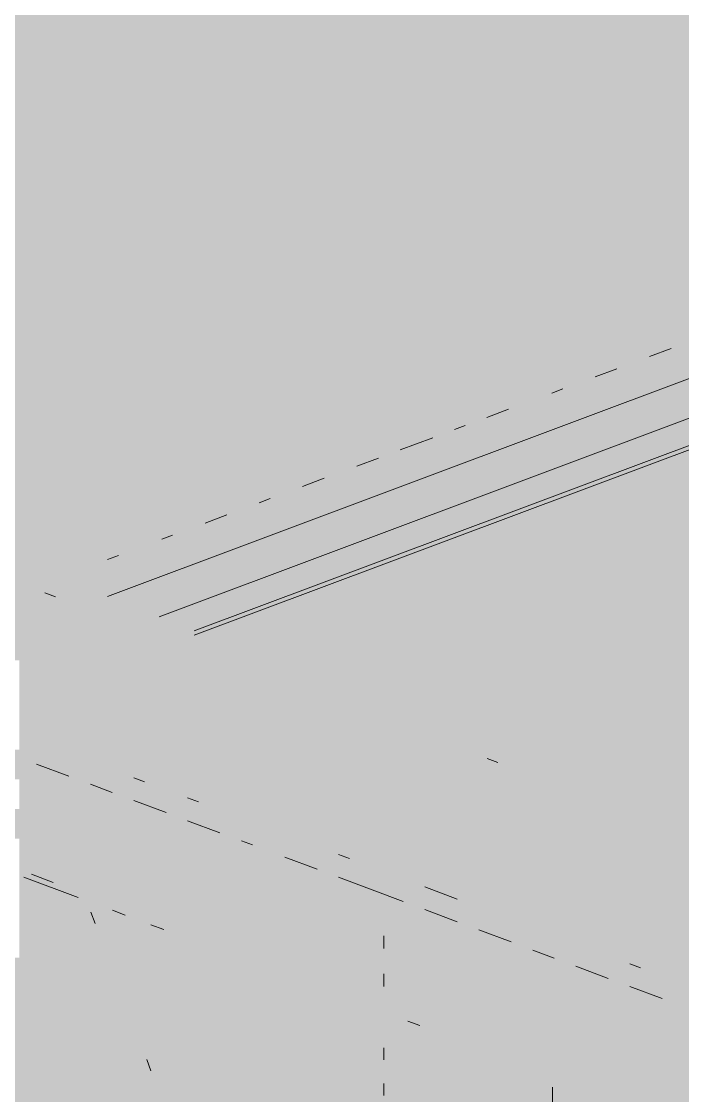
# Paper-space layout '03 3D Building and Roof' of a CAD drawing. Header units: millimetres. Extents: x 5 to 415, y 5 to 292.
# Drawn here: x 126.35 to 130.16, y 77.43 to 83.62 of the extents above; entities that cross this region are included whole.
import ezdxf

# ---------------------------------------------------------------- set-up
doc = ezdxf.new("R2010")
doc.units = ezdxf.units.MM
doc.layers.add('EXISTING', color=7, linetype='Continuous')
doc.layers.add('IMAGES', color=7, linetype='Continuous')

# ---------------------------------------------------------------- blocks, each defined once
blk = doc.blocks.new('SHEET_03')
at = {"layer": 'EXISTING', "color": 250, "lineweight": 9}
for p, q in [((126.8498, 80.3106), (134.4727, 83.1662)), ((134.7703, 83.0493), (127.1475, 80.1937)), ((127.3496, 80.1126), (134.8476, 82.9213)), ((127.3496, 80.0871), (134.7226, 82.8491)), ((129.9739, 81.6937), (130.0989, 81.7405)), ((129.6615, 81.5766), (129.7864, 81.6234)), ((129.4116, 81.483), (129.474, 81.5064)), ((129.0367, 81.3426), (129.1616, 81.3894)), ((128.8492, 81.2724), (128.9117, 81.2958)), ((128.5368, 81.1553), (128.7242, 81.2255)), ((128.2869, 81.0617), (128.4118, 81.1085)), ((127.9745, 80.9447), (128.0994, 80.9915)), ((127.7245, 80.851), (127.787, 80.8744)), ((127.4121, 80.734), (127.5371, 80.7808)), ((127.1622, 80.6404), (127.2247, 80.6638)), ((126.8498, 80.5233), (126.9122, 80.5468)), ((126.5503, 80.3088), (126.4882, 80.3321)), ((126.6273, 79.2748), (126.4408, 79.3447)), ((129.0996, 79.3538), (129.0374, 79.3771)), ((126.8761, 79.1816), (126.7517, 79.2282)), ((127.0004, 79.2662), (127.0626, 79.2429)), ((127.1869, 79.0652), (127.0004, 79.1351)), ((127.3113, 79.1497), (127.3735, 79.1264)), ((127.4978, 78.9487), (127.3113, 79.0186)), ((127.6844, 78.8788), (127.6222, 78.9021)), ((128.0574, 78.7391), (127.8709, 78.809)), ((128.1818, 78.8236), (128.244, 78.8003)), ((126.3663, 78.6939), (126.6809, 78.5761)), ((126.5366, 78.6634), (126.4108, 78.7105)), ((128.5549, 78.5528), (128.1818, 78.6925)), ((128.6792, 78.6373), (128.8657, 78.5674)), ((126.7542, 78.4925), (126.7789, 78.4271)), ((126.9517, 78.4746), (126.8777, 78.5023)), ((128.8657, 78.4363), (128.6792, 78.5062)), ((127.1739, 78.3914), (127.0999, 78.4191)), ((128.4423, 78.3558), (128.4423, 78.2826)), ((129.1766, 78.3198), (128.9901, 78.3897)), ((129.4253, 78.2267), (129.301, 78.2733)), ((129.7362, 78.1102), (129.5497, 78.1801)), ((129.8606, 78.1947), (129.9228, 78.1714)), ((128.4423, 78.136), (128.4423, 78.0628)), ((130.0471, 77.9937), (129.8606, 78.0636)), ((128.6506, 77.8382), (128.5812, 77.8642)), ((128.4423, 77.7101), (128.4423, 77.6414)), ((127.0752, 77.6428), (127.0999, 77.5774)), ((128.4423, 77.504), (128.4423, 77.4352)), ((129.4144, 76.6588), (129.4144, 77.4833)), ((129.4144, 77.4819), (129.4144, 77.4118))]:
    blk.add_line(p, q, dxfattribs=at)
at = {"layer": 'IMAGES', "color": 7}
for points in [[(118.6291, 83.5429), (132.1668, 83.5429), (118.6291, 83.7143), (132.1668, 83.7143)], [(118.9718, 83.3714), (132.6809, 83.3714), (118.9718, 83.5429), (132.6809, 83.5429)], [(119.1432, 83.2), (133.0236, 83.2), (119.1432, 83.3714), (133.0236, 83.3714)], [(120, 83.0286), (132.6809, 83.0286), (120, 83.2), (132.6809, 83.2)], [(120.5141, 82.8571), (132.3381, 82.8571), (120.5141, 83.0286), (132.3381, 83.0286)], [(120.8568, 82.6857), (131.9954, 82.6857), (120.8568, 82.8571), (131.9954, 82.8571)], [(121.1995, 82.5143), (131.31, 82.5143), (121.1995, 82.6857), (131.31, 82.6857)], [(121.5423, 82.3429), (130.9672, 82.3429), (121.5423, 82.5143), (130.9672, 82.5143)], [(122.2277, 82.1714), (130.4532, 82.1714), (122.2277, 82.3429), (130.4532, 82.3429)], [(122.7418, 82), (129.9391, 82), (122.7418, 82.1714), (129.9391, 82.1714)], [(129.9391, 82), (130.1104, 82), (129.9391, 82.1714), (130.1104, 82.1714)], [(130.1104, 82), (130.2818, 82), (130.1104, 82.1714), (130.2818, 82.1714)], [(123.0845, 81.8286), (129.5963, 81.8286), (123.0845, 82), (129.5963, 82)], [(129.5963, 81.8286), (129.9391, 81.8286), (129.5963, 82), (129.9391, 82)], [(129.9391, 81.8286), (130.4532, 81.8286), (129.9391, 82), (130.4532, 82)], [(123.5986, 81.6571), (128.9109, 81.6571), (123.5986, 81.8286), (128.9109, 81.8286)], [(128.9109, 81.6571), (129.2536, 81.6571), (128.9109, 81.8286), (129.2536, 81.8286)], [(129.2536, 81.6571), (129.425, 81.6571), (129.2536, 81.8286), (129.425, 81.8286)], [(129.425, 81.6571), (129.5963, 81.6571), (129.425, 81.8286), (129.5963, 81.8286)], [(129.5963, 81.6571), (129.9391, 81.6571), (129.5963, 81.8286), (129.9391, 81.8286)], [(129.9391, 81.6571), (130.1104, 81.6571), (129.9391, 81.8286), (130.1104, 81.8286)], [(130.1104, 81.6571), (130.9672, 81.6571), (130.1104, 81.8286), (130.9672, 81.8286)], [(123.77, 81.4857), (128.7395, 81.4857), (123.77, 81.6571), (128.7395, 81.6571)], [(128.7395, 81.4857), (129.0822, 81.4857), (128.7395, 81.6571), (129.0822, 81.6571)], [(129.0822, 81.4857), (129.2536, 81.4857), (129.0822, 81.6571), (129.2536, 81.6571)], [(129.2536, 81.3143), (129.425, 81.3143), (129.2536, 81.6571), (129.425, 81.6571)], [(129.425, 81.4857), (129.5963, 81.4857), (129.425, 81.6571), (129.5963, 81.6571)], [(129.5963, 81.4857), (129.7677, 81.4857), (129.5963, 81.6571), (129.7677, 81.6571)], [(129.7677, 81.4857), (129.9391, 81.4857), (129.7677, 81.6571), (129.9391, 81.6571)], [(129.9391, 81.4857), (130.1104, 81.4857), (129.9391, 81.6571), (130.1104, 81.6571)], [(130.1104, 81.3143), (130.4532, 81.3143), (130.1104, 81.6571), (130.4532, 81.6571)], [(124.4554, 81.3143), (128.2254, 81.3143), (124.4554, 81.4857), (128.2254, 81.4857)], [(128.2254, 81.3143), (128.5682, 81.3143), (128.2254, 81.4857), (128.5682, 81.4857)], [(128.5682, 81.3143), (128.7395, 81.3143), (128.5682, 81.4857), (128.7395, 81.4857)], [(128.7395, 81.3143), (128.9109, 81.3143), (128.7395, 81.4857), (128.9109, 81.4857)], [(128.9109, 81.3143), (129.0822, 81.3143), (128.9109, 81.4857), (129.0822, 81.4857)], [(129.0822, 81.3143), (129.2536, 81.3143), (129.0822, 81.4857), (129.2536, 81.4857)], [(129.425, 81.3143), (129.5963, 81.3143), (129.425, 81.4857), (129.5963, 81.4857)], [(129.5963, 81.3143), (129.7677, 81.3143), (129.5963, 81.4857), (129.7677, 81.4857)], [(129.7677, 81.3143), (129.9391, 81.3143), (129.7677, 81.4857), (129.9391, 81.4857)], [(129.9391, 81.3143), (130.1104, 81.3143), (129.9391, 81.4857), (130.1104, 81.4857)], [(124.9695, 81.1429), (127.7113, 81.1429), (124.9695, 81.3143), (127.7113, 81.3143)], [(127.7113, 81.1429), (127.8827, 81.1429), (127.7113, 81.3143), (127.8827, 81.3143)], [(127.8827, 81.1429), (128.2254, 81.1429), (127.8827, 81.3143), (128.2254, 81.3143)], [(128.2254, 81.1429), (128.3968, 81.1429), (128.2254, 81.3143), (128.3968, 81.3143)], [(128.3968, 81.1429), (128.5682, 81.1429), (128.3968, 81.3143), (128.5682, 81.3143)], [(128.5682, 81.1429), (128.7395, 81.1429), (128.5682, 81.3143), (128.7395, 81.3143)], [(128.7395, 81.1429), (128.9109, 81.1429), (128.7395, 81.3143), (128.9109, 81.3143)], [(128.9109, 80.9714), (129.2536, 80.9714), (128.9109, 81.3143), (129.2536, 81.3143)], [(129.2536, 80.9714), (129.425, 80.9714), (129.2536, 81.3143), (129.425, 81.3143)], [(129.425, 80.9714), (129.7677, 80.9714), (129.425, 81.3143), (129.7677, 81.3143)], [(129.7677, 81.1429), (129.9391, 81.1429), (129.7677, 81.3143), (129.9391, 81.3143)], [(129.9391, 81.1429), (130.1104, 81.1429), (129.9391, 81.3143), (130.1104, 81.3143)], [(130.1104, 81.1429), (130.6245, 81.1429), (130.1104, 81.3143), (130.6245, 81.3143)], [(125.3123, 80.9714), (127.3686, 80.9714), (125.3123, 81.1429), (127.3686, 81.1429)], [(127.3686, 80.9714), (127.54, 80.9714), (127.3686, 81.1429), (127.54, 81.1429)], [(127.54, 80.9714), (127.7113, 80.9714), (127.54, 81.1429), (127.7113, 81.1429)], [(127.7113, 80.9714), (127.8827, 80.9714), (127.7113, 81.1429), (127.8827, 81.1429)], [(127.8827, 80.9714), (128.0541, 80.9714), (127.8827, 81.1429), (128.0541, 81.1429)], [(128.0541, 80.9714), (128.2254, 80.9714), (128.0541, 81.1429), (128.2254, 81.1429)], [(128.2254, 80.9714), (128.3968, 80.9714), (128.2254, 81.1429), (128.3968, 81.1429)], [(128.3968, 80.9714), (128.5682, 80.9714), (128.3968, 81.1429), (128.5682, 81.1429)], [(128.5682, 80.9714), (128.9109, 80.9714), (128.5682, 81.1429), (128.9109, 81.1429)], [(129.7677, 80.9714), (130.1104, 80.9714), (129.7677, 81.1429), (130.1104, 81.1429)], [(130.1104, 80.9714), (130.2818, 80.9714), (130.1104, 81.1429), (130.2818, 81.1429)], [(125.8263, 80.8), (126.6832, 80.8), (125.8263, 80.9714), (126.6832, 80.9714)], [(126.6832, 80.8), (127.1973, 80.8), (126.6832, 80.9714), (127.1973, 80.9714)], [(127.1973, 80.8), (127.3686, 80.8), (127.1973, 80.9714), (127.3686, 80.9714)], [(127.3686, 80.8), (127.54, 80.8), (127.3686, 80.9714), (127.54, 80.9714)], [(127.54, 80.8), (127.7113, 80.8), (127.54, 80.9714), (127.7113, 80.9714)], [(127.7113, 80.8), (127.8827, 80.8), (127.7113, 80.9714), (127.8827, 80.9714)], [(127.8827, 80.8), (128.0541, 80.8), (127.8827, 80.9714), (128.0541, 80.9714)], [(128.0541, 80.8), (128.2254, 80.8), (128.0541, 80.9714), (128.2254, 80.9714)], [(128.2254, 80.8), (128.3968, 80.8), (128.2254, 80.9714), (128.3968, 80.9714)], [(128.3968, 80.8), (128.7395, 80.8), (128.3968, 80.9714), (128.7395, 80.9714)], [(128.7395, 80.8), (129.2536, 80.8), (128.7395, 80.9714), (129.2536, 80.9714)], [(129.2536, 80.8), (129.7677, 80.8), (129.2536, 80.9714), (129.7677, 80.9714)], [(129.7677, 80.8), (129.9391, 80.8), (129.7677, 80.9714), (129.9391, 80.9714)], [(129.9391, 80.8), (130.1104, 80.8), (129.9391, 80.9714), (130.1104, 80.9714)], [(130.1104, 80.8), (130.2818, 80.8), (130.1104, 80.9714), (130.2818, 80.9714)], [(126.1691, 80.6286), (126.6832, 80.6286), (126.1691, 80.8), (126.6832, 80.8)], [(126.6832, 80.6286), (127.0259, 80.6286), (126.6832, 80.8), (127.0259, 80.8)], [(127.0259, 80.6286), (127.1973, 80.6286), (127.0259, 80.8), (127.1973, 80.8)], [(127.1973, 80.6286), (127.3686, 80.6286), (127.1973, 80.8), (127.3686, 80.8)], [(127.3686, 80.6286), (127.54, 80.6286), (127.3686, 80.8), (127.54, 80.8)], [(127.54, 80.6286), (128.0541, 80.6286), (127.54, 80.8), (128.0541, 80.8)], [(128.0541, 80.6286), (128.7395, 80.6286), (128.0541, 80.8), (128.7395, 80.8)], [(128.7395, 80.6286), (129.2536, 80.6286), (128.7395, 80.8), (129.2536, 80.8)], [(129.2536, 80.6286), (129.425, 80.6286), (129.2536, 80.8), (129.425, 80.8)], [(129.425, 80.6286), (129.7677, 80.6286), (129.425, 80.8), (129.7677, 80.8)], [(129.7677, 80.6286), (129.9391, 80.6286), (129.7677, 80.8), (129.9391, 80.8)], [(129.9391, 80.6286), (140.0495, 80.6286), (129.9391, 80.8), (140.0495, 80.8)], [(126.1691, 80.4571), (126.5118, 80.4571), (126.1691, 80.6286), (126.5118, 80.6286)], [(126.5118, 80.4571), (126.6832, 80.4571), (126.5118, 80.6286), (126.6832, 80.6286)], [(126.6832, 80.4571), (126.8545, 80.4571), (126.6832, 80.6286), (126.8545, 80.6286)], [(126.8545, 80.4571), (127.0259, 80.4571), (126.8545, 80.6286), (127.0259, 80.6286)], [(127.0259, 80.4571), (127.1973, 80.4571), (127.0259, 80.6286), (127.1973, 80.6286)], [(127.1973, 80.4571), (127.3686, 80.4571), (127.1973, 80.6286), (127.3686, 80.6286)], [(127.3686, 80.4571), (128.3968, 80.4571), (127.3686, 80.6286), (128.3968, 80.6286)], [(128.3968, 80.4571), (128.7395, 80.4571), (128.3968, 80.6286), (128.7395, 80.6286)], [(128.7395, 80.4571), (128.9109, 80.4571), (128.7395, 80.6286), (128.9109, 80.6286)], [(128.9109, 80.4571), (129.0822, 80.4571), (128.9109, 80.6286), (129.0822, 80.6286)], [(129.0822, 80.4571), (129.2536, 80.4571), (129.0822, 80.6286), (129.2536, 80.6286)], [(129.2536, 80.4571), (129.425, 80.4571), (129.2536, 80.6286), (129.425, 80.6286)], [(129.425, 80.4571), (129.7677, 80.4571), (129.425, 80.6286), (129.7677, 80.6286)], [(129.7677, 80.4571), (140.3922, 80.4571), (129.7677, 80.6286), (140.3922, 80.6286)], [(126.1691, 80.2857), (126.5118, 80.2857), (126.1691, 80.4571), (126.5118, 80.4571)], [(126.5118, 80.2857), (126.6832, 80.2857), (126.5118, 80.4571), (126.6832, 80.4571)], [(126.6832, 80.2857), (126.8545, 80.2857), (126.6832, 80.4571), (126.8545, 80.4571)], [(126.8545, 80.2857), (127.1973, 80.2857), (126.8545, 80.4571), (127.1973, 80.4571)], [(127.1973, 80.2857), (127.8827, 80.2857), (127.1973, 80.4571), (127.8827, 80.4571)], [(127.8827, 80.2857), (128.0541, 80.2857), (127.8827, 80.4571), (128.0541, 80.4571)], [(128.0541, 80.2857), (128.2254, 80.2857), (128.0541, 80.4571), (128.2254, 80.4571)], [(128.2254, 80.2857), (128.5682, 80.2857), (128.2254, 80.4571), (128.5682, 80.4571)], [(128.5682, 80.2857), (128.7395, 80.2857), (128.5682, 80.4571), (128.7395, 80.4571)], [(128.7395, 80.2857), (128.9109, 80.2857), (128.7395, 80.4571), (128.9109, 80.4571)], [(128.9109, 80.2857), (129.0822, 80.2857), (128.9109, 80.4571), (129.0822, 80.4571)], [(129.0822, 80.2857), (129.2536, 80.2857), (129.0822, 80.4571), (129.2536, 80.4571)], [(129.2536, 80.2857), (140.9063, 80.2857), (129.2536, 80.4571), (140.9063, 80.4571)], [(125.1409, 80.1143), (126.5118, 80.1143), (125.1409, 80.2857), (126.5118, 80.2857)], [(126.5118, 80.1143), (126.8545, 80.1143), (126.5118, 80.2857), (126.8545, 80.2857)], [(126.8545, 80.1143), (127.0259, 80.1143), (126.8545, 80.2857), (127.0259, 80.2857)], [(127.0259, 80.1143), (127.1973, 80.1143), (127.0259, 80.2857), (127.1973, 80.2857)], [(127.1973, 80.1143), (127.54, 80.1143), (127.1973, 80.2857), (127.54, 80.2857)], [(127.54, 80.1143), (127.8827, 80.1143), (127.54, 80.2857), (127.8827, 80.2857)], [(127.8827, 80.1143), (128.0541, 80.1143), (127.8827, 80.2857), (128.0541, 80.2857)], [(128.0541, 80.1143), (128.2254, 80.1143), (128.0541, 80.2857), (128.2254, 80.2857)], [(128.2254, 80.1143), (128.5682, 80.1143), (128.2254, 80.2857), (128.5682, 80.2857)], [(128.5682, 80.1143), (128.7395, 80.1143), (128.5682, 80.2857), (128.7395, 80.2857)], [(128.7395, 80.1143), (141.249, 80.1143), (128.7395, 80.2857), (141.249, 80.2857)], [(125.8263, 79.9429), (126.5118, 79.9429), (125.8263, 80.1143), (126.5118, 80.1143)], [(126.5118, 79.9429), (126.6832, 79.9429), (126.5118, 80.1143), (126.6832, 80.1143)], [(126.6832, 79.9429), (126.8545, 79.9429), (126.6832, 80.1143), (126.8545, 80.1143)], [(126.8545, 79.9429), (127.0259, 79.9429), (126.8545, 80.1143), (127.0259, 80.1143)], [(127.0259, 79.9429), (127.1973, 79.9429), (127.0259, 80.1143), (127.1973, 80.1143)], [(127.1973, 79.9429), (127.3686, 79.9429), (127.1973, 80.1143), (127.3686, 80.1143)], [(127.3686, 79.9429), (127.54, 79.9429), (127.3686, 80.1143), (127.54, 80.1143)], [(127.54, 79.9429), (127.7113, 79.9429), (127.54, 80.1143), (127.7113, 80.1143)], [(127.7113, 79.9429), (127.8827, 79.9429), (127.7113, 80.1143), (127.8827, 80.1143)], [(127.8827, 79.9429), (128.2254, 79.9429), (127.8827, 80.1143), (128.2254, 80.1143)], [(128.2254, 79.9429), (141.5918, 79.9429), (128.2254, 80.1143), (141.5918, 80.1143)], [(126.3404, 79.7714), (127.0259, 79.7714), (126.3404, 79.9429), (127.0259, 79.9429)], [(127.0259, 79.7714), (127.3686, 79.7714), (127.0259, 79.9429), (127.3686, 79.9429)], [(127.3686, 79.7714), (127.54, 79.7714), (127.3686, 79.9429), (127.54, 79.9429)], [(127.54, 79.7714), (127.7113, 79.7714), (127.54, 79.9429), (127.7113, 79.9429)], [(127.7113, 79.7714), (127.8827, 79.7714), (127.7113, 79.9429), (127.8827, 79.9429)], [(127.8827, 79.7714), (128.0541, 79.7714), (127.8827, 79.9429), (128.0541, 79.9429)], [(128.0541, 79.7714), (128.2254, 79.7714), (128.0541, 79.9429), (128.2254, 79.9429)], [(128.2254, 79.7714), (128.3968, 79.7714), (128.2254, 79.9429), (128.3968, 79.9429)], [(128.3968, 79.7714), (128.5682, 79.7714), (128.3968, 79.9429), (128.5682, 79.9429)], [(128.5682, 79.7714), (128.7395, 79.7714), (128.5682, 79.9429), (128.7395, 79.9429)], [(128.7395, 79.7714), (142.2772, 79.7714), (128.7395, 79.9429), (142.2772, 79.9429)], [(126.3404, 79.6), (126.5118, 79.6), (126.3404, 79.7714), (126.5118, 79.7714)], [(126.5118, 79.6), (127.7113, 79.6), (126.5118, 79.7714), (127.7113, 79.7714)], [(127.7113, 79.6), (127.8827, 79.6), (127.7113, 79.7714), (127.8827, 79.7714)], [(127.8827, 79.6), (128.0541, 79.6), (127.8827, 79.7714), (128.0541, 79.7714)], [(128.0541, 79.6), (128.2254, 79.6), (128.0541, 79.7714), (128.2254, 79.7714)], [(128.2254, 79.6), (128.3968, 79.6), (128.2254, 79.7714), (128.3968, 79.7714)], [(128.3968, 79.6), (128.5682, 79.6), (128.3968, 79.7714), (128.5682, 79.7714)], [(128.5682, 79.4286), (128.7395, 79.4286), (128.5682, 79.7714), (128.7395, 79.7714)], [(128.7395, 79.6), (142.6199, 79.6), (128.7395, 79.7714), (142.6199, 79.7714)], [(126.3404, 79.4286), (126.5118, 79.4286), (126.3404, 79.6), (126.5118, 79.6)], [(126.5118, 79.4286), (126.6832, 79.4286), (126.5118, 79.6), (126.6832, 79.6)], [(126.6832, 79.4286), (127.1973, 79.4286), (126.6832, 79.6), (127.1973, 79.6)], [(127.1973, 79.4286), (127.8827, 79.4286), (127.1973, 79.6), (127.8827, 79.6)], [(127.8827, 79.4286), (128.2254, 79.4286), (127.8827, 79.6), (128.2254, 79.6)], [(128.2254, 79.4286), (128.3968, 79.4286), (128.2254, 79.6), (128.3968, 79.6)], [(128.3968, 79.4286), (128.5682, 79.4286), (128.3968, 79.6), (128.5682, 79.6)], [(128.7395, 79.4286), (128.9109, 79.4286), (128.7395, 79.6), (128.9109, 79.6)], [(128.9109, 79.4286), (129.2536, 79.4286), (128.9109, 79.6), (129.2536, 79.6)], [(129.2536, 79.2571), (129.425, 79.2571), (129.2536, 79.6), (129.425, 79.6)], [(129.425, 79.4286), (129.5963, 79.4286), (129.425, 79.6), (129.5963, 79.6)], [(129.5963, 79.4286), (142.6199, 79.4286), (129.5963, 79.6), (142.6199, 79.6)], [(126.1691, 79.2571), (126.6832, 79.2571), (126.1691, 79.4286), (126.6832, 79.4286)], [(126.6832, 79.2571), (126.8545, 79.2571), (126.6832, 79.4286), (126.8545, 79.4286)], [(126.8545, 79.2571), (127.0259, 79.2571), (126.8545, 79.4286), (127.0259, 79.4286)], [(127.0259, 79.2571), (127.1973, 79.2571), (127.0259, 79.4286), (127.1973, 79.4286)], [(127.1973, 79.2571), (127.3686, 79.2571), (127.1973, 79.4286), (127.3686, 79.4286)], [(127.3686, 79.2571), (128.5682, 79.2571), (127.3686, 79.4286), (128.5682, 79.4286)], [(128.5682, 79.2571), (128.7395, 79.2571), (128.5682, 79.4286), (128.7395, 79.4286)], [(128.7395, 79.2571), (128.9109, 79.2571), (128.7395, 79.4286), (128.9109, 79.4286)], [(128.9109, 79.2571), (129.0822, 79.2571), (128.9109, 79.4286), (129.0822, 79.4286)], [(129.0822, 79.2571), (129.2536, 79.2571), (129.0822, 79.4286), (129.2536, 79.4286)], [(129.425, 79.2571), (129.5963, 79.2571), (129.425, 79.4286), (129.5963, 79.4286)], [(129.5963, 79.2571), (129.9391, 79.2571), (129.5963, 79.4286), (129.9391, 79.4286)], [(129.9391, 79.2571), (142.2772, 79.2571), (129.9391, 79.4286), (142.2772, 79.4286)], [(126.3404, 79.0857), (126.5118, 79.0857), (126.3404, 79.2571), (126.5118, 79.2571)], [(126.5118, 79.0857), (126.6832, 79.0857), (126.5118, 79.2571), (126.6832, 79.2571)], [(126.6832, 79.0857), (127.0259, 79.0857), (126.6832, 79.2571), (127.0259, 79.2571)], [(127.0259, 79.0857), (127.1973, 79.0857), (127.0259, 79.2571), (127.1973, 79.2571)], [(127.1973, 79.0857), (127.3686, 79.0857), (127.1973, 79.2571), (127.3686, 79.2571)], [(127.3686, 79.0857), (127.7113, 79.0857), (127.3686, 79.2571), (127.7113, 79.2571)], [(127.7113, 79.0857), (129.0822, 79.0857), (127.7113, 79.2571), (129.0822, 79.2571)], [(129.0822, 79.0857), (129.2536, 79.0857), (129.0822, 79.2571), (129.2536, 79.2571)], [(129.2536, 79.0857), (129.425, 79.0857), (129.2536, 79.2571), (129.425, 79.2571)], [(129.425, 79.0857), (129.5963, 79.0857), (129.425, 79.2571), (129.5963, 79.2571)], [(129.5963, 79.0857), (129.9391, 79.0857), (129.5963, 79.2571), (129.9391, 79.2571)], [(129.9391, 79.0857), (130.1104, 79.0857), (129.9391, 79.2571), (130.1104, 79.2571)], [(130.1104, 79.0857), (130.4532, 79.0857), (130.1104, 79.2571), (130.4532, 79.2571)], [(125.9977, 78.9143), (126.5118, 78.9143), (125.9977, 79.0857), (126.5118, 79.0857)], [(126.5118, 78.9143), (126.6832, 78.9143), (126.5118, 79.0857), (126.6832, 79.0857)], [(126.6832, 78.9143), (126.8545, 78.9143), (126.6832, 79.0857), (126.8545, 79.0857)], [(126.8545, 78.9143), (127.0259, 78.9143), (126.8545, 79.0857), (127.0259, 79.0857)], [(127.0259, 78.9143), (127.3686, 78.9143), (127.0259, 79.0857), (127.3686, 79.0857)], [(127.3686, 78.9143), (127.54, 78.9143), (127.3686, 79.0857), (127.54, 79.0857)], [(127.54, 78.9143), (127.7113, 78.9143), (127.54, 79.0857), (127.7113, 79.0857)], [(127.7113, 78.9143), (127.8827, 78.9143), (127.7113, 79.0857), (127.8827, 79.0857)], [(127.8827, 78.9143), (128.0541, 78.9143), (127.8827, 79.0857), (128.0541, 79.0857)], [(128.0541, 78.9143), (128.3968, 78.9143), (128.0541, 79.0857), (128.3968, 79.0857)], [(128.3968, 78.9143), (129.2536, 78.9143), (128.3968, 79.0857), (129.2536, 79.0857)], [(129.2536, 78.9143), (129.5963, 78.9143), (129.2536, 79.0857), (129.5963, 79.0857)], [(129.5963, 78.9143), (129.7677, 78.9143), (129.5963, 79.0857), (129.7677, 79.0857)], [(129.7677, 78.9143), (129.9391, 78.9143), (129.7677, 79.0857), (129.9391, 79.0857)], [(129.9391, 78.9143), (130.1104, 78.9143), (129.9391, 79.0857), (130.1104, 79.0857)], [(130.1104, 78.9143), (130.2818, 78.9143), (130.1104, 79.0857), (130.2818, 79.0857)], [(126.3404, 78.7429), (126.6832, 78.7429), (126.3404, 78.9143), (126.6832, 78.9143)], [(126.6832, 78.7429), (127.0259, 78.7429), (126.6832, 78.9143), (127.0259, 78.9143)], [(127.0259, 78.5714), (127.1973, 78.5714), (127.0259, 78.9143), (127.1973, 78.9143)], [(127.1973, 78.7429), (127.3686, 78.7429), (127.1973, 78.9143), (127.3686, 78.9143)], [(127.3686, 78.7429), (127.54, 78.7429), (127.3686, 78.9143), (127.54, 78.9143)], [(127.54, 78.7429), (127.7113, 78.7429), (127.54, 78.9143), (127.7113, 78.9143)], [(127.7113, 78.7429), (127.8827, 78.7429), (127.7113, 78.9143), (127.8827, 78.9143)], [(127.8827, 78.7429), (128.0541, 78.7429), (127.8827, 78.9143), (128.0541, 78.9143)], [(128.0541, 78.7429), (128.2254, 78.7429), (128.0541, 78.9143), (128.2254, 78.9143)], [(128.2254, 78.7429), (128.3968, 78.7429), (128.2254, 78.9143), (128.3968, 78.9143)], [(128.3968, 78.7429), (128.5682, 78.7429), (128.3968, 78.9143), (128.5682, 78.9143)], [(128.5682, 78.7429), (128.7395, 78.7429), (128.5682, 78.9143), (128.7395, 78.9143)], [(128.7395, 78.7429), (128.9109, 78.7429), (128.7395, 78.9143), (128.9109, 78.9143)], [(128.9109, 78.7429), (129.7677, 78.7429), (128.9109, 78.9143), (129.7677, 78.9143)], [(129.7677, 78.7429), (129.9391, 78.7429), (129.7677, 78.9143), (129.9391, 78.9143)], [(129.9391, 78.7429), (130.1104, 78.7429), (129.9391, 78.9143), (130.1104, 78.9143)], [(130.1104, 78.7429), (130.4532, 78.7429), (130.1104, 78.9143), (130.4532, 78.9143)], [(126.3404, 78.5714), (126.6832, 78.5714), (126.3404, 78.7429), (126.6832, 78.7429)], [(126.6832, 78.5714), (126.8545, 78.5714), (126.6832, 78.7429), (126.8545, 78.7429)], [(126.8545, 78.5714), (127.0259, 78.5714), (126.8545, 78.7429), (127.0259, 78.7429)], [(127.1973, 78.5714), (127.3686, 78.5714), (127.1973, 78.7429), (127.3686, 78.7429)], [(127.3686, 78.5714), (127.54, 78.5714), (127.3686, 78.7429), (127.54, 78.7429)], [(127.54, 78.5714), (127.8827, 78.5714), (127.54, 78.7429), (127.8827, 78.7429)], [(127.8827, 78.5714), (128.0541, 78.5714), (127.8827, 78.7429), (128.0541, 78.7429)], [(128.0541, 78.5714), (128.2254, 78.5714), (128.0541, 78.7429), (128.2254, 78.7429)], [(128.2254, 78.5714), (128.3968, 78.5714), (128.2254, 78.7429), (128.3968, 78.7429)], [(128.3968, 78.5714), (128.5682, 78.5714), (128.3968, 78.7429), (128.5682, 78.7429)], [(128.5682, 78.5714), (128.7395, 78.5714), (128.5682, 78.7429), (128.7395, 78.7429)], [(128.7395, 78.5714), (128.9109, 78.5714), (128.7395, 78.7429), (128.9109, 78.7429)], [(128.9109, 78.5714), (129.0822, 78.5714), (128.9109, 78.7429), (129.0822, 78.7429)], [(129.0822, 78.5714), (129.2536, 78.5714), (129.0822, 78.7429), (129.2536, 78.7429)], [(129.2536, 78.5714), (130.2818, 78.5714), (129.2536, 78.7429), (130.2818, 78.7429)], [(126.3404, 78.4), (126.5118, 78.4), (126.3404, 78.5714), (126.5118, 78.5714)], [(126.5118, 78.4), (127.0259, 78.4), (126.5118, 78.5714), (127.0259, 78.5714)], [(127.0259, 78.4), (127.1973, 78.4), (127.0259, 78.5714), (127.1973, 78.5714)], [(127.1973, 78.4), (127.54, 78.4), (127.1973, 78.5714), (127.54, 78.5714)], [(127.54, 78.4), (127.7113, 78.4), (127.54, 78.5714), (127.7113, 78.5714)], [(127.7113, 78.4), (127.8827, 78.4), (127.7113, 78.5714), (127.8827, 78.5714)], [(127.8827, 78.2286), (128.0541, 78.2286), (127.8827, 78.5714), (128.0541, 78.5714)], [(128.0541, 78.4), (128.2254, 78.4), (128.0541, 78.5714), (128.2254, 78.5714)], [(128.2254, 78.4), (128.3968, 78.4), (128.2254, 78.5714), (128.3968, 78.5714)], [(128.3968, 78.4), (128.5682, 78.4), (128.3968, 78.5714), (128.5682, 78.5714)], [(128.5682, 78.4), (128.7395, 78.4), (128.5682, 78.5714), (128.7395, 78.5714)], [(128.7395, 78.4), (128.9109, 78.4), (128.7395, 78.5714), (128.9109, 78.5714)], [(128.9109, 78.2286), (129.0822, 78.2286), (128.9109, 78.5714), (129.0822, 78.5714)], [(129.0822, 78.4), (129.2536, 78.4), (129.0822, 78.5714), (129.2536, 78.5714)], [(129.2536, 78.4), (129.425, 78.4), (129.2536, 78.5714), (129.425, 78.5714)], [(129.425, 78.4), (129.7677, 78.4), (129.425, 78.5714), (129.7677, 78.5714)], [(129.7677, 78.4), (130.7959, 78.4), (129.7677, 78.5714), (130.7959, 78.5714)], [(126.3404, 78.2286), (126.5118, 78.2286), (126.3404, 78.4), (126.5118, 78.4)], [(126.5118, 78.2286), (126.6832, 78.2286), (126.5118, 78.4), (126.6832, 78.4)], [(126.6832, 78.2286), (126.8545, 78.2286), (126.6832, 78.4), (126.8545, 78.4)], [(126.8545, 78.2286), (127.0259, 78.2286), (126.8545, 78.4), (127.0259, 78.4)], [(127.0259, 78.2286), (127.1973, 78.2286), (127.0259, 78.4), (127.1973, 78.4)], [(127.1973, 78.2286), (127.3686, 78.2286), (127.1973, 78.4), (127.3686, 78.4)], [(127.3686, 78.2286), (127.54, 78.2286), (127.3686, 78.4), (127.54, 78.4)], [(127.54, 78.2286), (127.7113, 78.2286), (127.54, 78.4), (127.7113, 78.4)], [(127.7113, 78.2286), (127.8827, 78.2286), (127.7113, 78.4), (127.8827, 78.4)], [(128.0541, 78.2286), (128.2254, 78.2286), (128.0541, 78.4), (128.2254, 78.4)], [(128.2254, 78.2286), (128.3968, 78.2286), (128.2254, 78.4), (128.3968, 78.4)], [(128.3968, 78.2286), (128.5682, 78.2286), (128.3968, 78.4), (128.5682, 78.4)], [(128.5682, 78.2286), (128.7395, 78.2286), (128.5682, 78.4), (128.7395, 78.4)], [(128.7395, 78.2286), (128.9109, 78.2286), (128.7395, 78.4), (128.9109, 78.4)], [(129.0822, 78.2286), (129.2536, 78.2286), (129.0822, 78.4), (129.2536, 78.4)], [(129.2536, 78.2286), (129.7677, 78.2286), (129.2536, 78.4), (129.7677, 78.4)], [(129.7677, 78.2286), (129.9391, 78.2286), (129.7677, 78.4), (129.9391, 78.4)], [(129.9391, 78.2286), (130.1104, 78.2286), (129.9391, 78.4), (130.1104, 78.4)], [(130.1104, 78.2286), (130.2818, 78.2286), (130.1104, 78.4), (130.2818, 78.4)], [(124.9695, 78.0571), (126.6832, 78.0571), (124.9695, 78.2286), (126.6832, 78.2286)], [(126.6832, 78.0571), (126.8545, 78.0571), (126.6832, 78.2286), (126.8545, 78.2286)], [(126.8545, 78.0571), (127.0259, 78.0571), (126.8545, 78.2286), (127.0259, 78.2286)], [(127.0259, 78.0571), (127.1973, 78.0571), (127.0259, 78.2286), (127.1973, 78.2286)], [(127.1973, 78.0571), (127.3686, 78.0571), (127.1973, 78.2286), (127.3686, 78.2286)], [(127.3686, 78.0571), (127.54, 78.0571), (127.3686, 78.2286), (127.54, 78.2286)], [(127.54, 78.0571), (127.7113, 78.0571), (127.54, 78.2286), (127.7113, 78.2286)], [(127.7113, 78.0571), (127.8827, 78.0571), (127.7113, 78.2286), (127.8827, 78.2286)], [(127.8827, 77.8857), (128.0541, 77.8857), (127.8827, 78.2286), (128.0541, 78.2286)], [(128.0541, 78.0571), (128.3968, 78.0571), (128.0541, 78.2286), (128.3968, 78.2286)], [(128.3968, 78.0571), (128.5682, 78.0571), (128.3968, 78.2286), (128.5682, 78.2286)], [(128.5682, 78.0571), (128.7395, 78.0571), (128.5682, 78.2286), (128.7395, 78.2286)], [(128.7395, 77.8857), (128.9109, 77.8857), (128.7395, 78.2286), (128.9109, 78.2286)], [(128.9109, 78.0571), (129.2536, 78.0571), (128.9109, 78.2286), (129.2536, 78.2286)], [(129.2536, 78.0571), (129.425, 78.0571), (129.2536, 78.2286), (129.425, 78.2286)], [(129.425, 78.0571), (129.5963, 78.0571), (129.425, 78.2286), (129.5963, 78.2286)], [(129.5963, 78.0571), (129.9391, 78.0571), (129.5963, 78.2286), (129.9391, 78.2286)], [(129.9391, 78.0571), (130.1104, 78.0571), (129.9391, 78.2286), (130.1104, 78.2286)], [(130.1104, 78.0571), (130.2818, 78.0571), (130.1104, 78.2286), (130.2818, 78.2286)], [(125.1409, 77.8857), (126.5118, 77.8857), (125.1409, 78.0571), (126.5118, 78.0571)], [(126.5118, 77.8857), (126.6832, 77.8857), (126.5118, 78.0571), (126.6832, 78.0571)], [(126.6832, 77.8857), (127.0259, 77.8857), (126.6832, 78.0571), (127.0259, 78.0571)], [(127.0259, 77.8857), (127.1973, 77.8857), (127.0259, 78.0571), (127.1973, 78.0571)], [(127.1973, 77.8857), (127.54, 77.8857), (127.1973, 78.0571), (127.54, 78.0571)], [(127.54, 77.8857), (127.7113, 77.8857), (127.54, 78.0571), (127.7113, 78.0571)], [(127.7113, 77.8857), (127.8827, 77.8857), (127.7113, 78.0571), (127.8827, 78.0571)], [(128.0541, 77.8857), (128.2254, 77.8857), (128.0541, 78.0571), (128.2254, 78.0571)], [(128.2254, 77.8857), (128.5682, 77.8857), (128.2254, 78.0571), (128.5682, 78.0571)], [(128.5682, 77.8857), (128.7395, 77.8857), (128.5682, 78.0571), (128.7395, 78.0571)], [(128.9109, 77.8857), (129.2536, 77.8857), (128.9109, 78.0571), (129.2536, 78.0571)], [(129.2536, 77.7143), (129.425, 77.7143), (129.2536, 78.0571), (129.425, 78.0571)], [(129.425, 77.8857), (129.5963, 77.8857), (129.425, 78.0571), (129.5963, 78.0571)], [(129.5963, 77.8857), (129.7677, 77.8857), (129.5963, 78.0571), (129.7677, 78.0571)], [(129.7677, 77.8857), (129.9391, 77.8857), (129.7677, 78.0571), (129.9391, 78.0571)], [(129.9391, 77.8857), (130.1104, 77.8857), (129.9391, 78.0571), (130.1104, 78.0571)], [(130.1104, 77.8857), (130.2818, 77.8857), (130.1104, 78.0571), (130.2818, 78.0571)], [(124.9695, 77.7143), (126.6832, 77.7143), (124.9695, 77.8857), (126.6832, 77.8857)], [(126.6832, 77.7143), (126.8545, 77.7143), (126.6832, 77.8857), (126.8545, 77.8857)], [(126.8545, 77.7143), (127.0259, 77.7143), (126.8545, 77.8857), (127.0259, 77.8857)], [(127.0259, 77.7143), (127.1973, 77.7143), (127.0259, 77.8857), (127.1973, 77.8857)], [(127.1973, 77.5429), (127.3686, 77.5429), (127.1973, 77.8857), (127.3686, 77.8857)], [(127.3686, 77.7143), (127.7113, 77.7143), (127.3686, 77.8857), (127.7113, 77.8857)], [(127.7113, 77.7143), (128.2254, 77.7143), (127.7113, 77.8857), (128.2254, 77.8857)], [(128.2254, 77.7143), (128.3968, 77.7143), (128.2254, 77.8857), (128.3968, 77.8857)], [(128.3968, 77.7143), (128.9109, 77.7143), (128.3968, 77.8857), (128.9109, 77.8857)], [(128.9109, 77.7143), (129.0822, 77.7143), (128.9109, 77.8857), (129.0822, 77.8857)], [(129.0822, 77.7143), (129.2536, 77.7143), (129.0822, 77.8857), (129.2536, 77.8857)], [(129.425, 77.7143), (129.5963, 77.7143), (129.425, 77.8857), (129.5963, 77.8857)], [(129.5963, 77.7143), (129.7677, 77.7143), (129.5963, 77.8857), (129.7677, 77.8857)], [(129.7677, 77.7143), (129.9391, 77.7143), (129.7677, 77.8857), (129.9391, 77.8857)], [(129.9391, 77.7143), (130.1104, 77.7143), (129.9391, 77.8857), (130.1104, 77.8857)], [(130.1104, 77.7143), (130.2818, 77.7143), (130.1104, 77.8857), (130.2818, 77.8857)], [(124.9695, 77.3714), (126.8545, 77.3714), (124.9695, 77.7143), (126.8545, 77.7143)], [(126.8545, 77.5429), (127.0259, 77.5429), (126.8545, 77.7143), (127.0259, 77.7143)], [(127.0259, 77.5429), (127.1973, 77.5429), (127.0259, 77.7143), (127.1973, 77.7143)], [(127.3686, 77.5429), (128.2254, 77.5429), (127.3686, 77.7143), (128.2254, 77.7143)], [(128.2254, 77.5429), (128.3968, 77.5429), (128.2254, 77.7143), (128.3968, 77.7143)], [(128.3968, 77.2), (128.5682, 77.2), (128.3968, 77.7143), (128.5682, 77.7143)], [(128.5682, 77.5429), (128.7395, 77.5429), (128.5682, 77.7143), (128.7395, 77.7143)], [(128.7395, 77.5429), (128.9109, 77.5429), (128.7395, 77.7143), (128.9109, 77.7143)], [(128.9109, 77.5429), (129.0822, 77.5429), (128.9109, 77.7143), (129.0822, 77.7143)], [(129.0822, 77.5429), (129.2536, 77.5429), (129.0822, 77.7143), (129.2536, 77.7143)], [(129.2536, 77.5429), (129.425, 77.5429), (129.2536, 77.7143), (129.425, 77.7143)], [(129.425, 77.5429), (129.5963, 77.5429), (129.425, 77.7143), (129.5963, 77.7143)], [(129.5963, 77.5429), (130.1104, 77.5429), (129.5963, 77.7143), (130.1104, 77.7143)], [(130.1104, 77.5429), (130.4532, 77.5429), (130.1104, 77.7143), (130.4532, 77.7143)], [(126.8545, 77.3714), (127.0259, 77.3714), (126.8545, 77.5429), (127.0259, 77.5429)], [(127.0259, 77.3714), (127.1973, 77.3714), (127.0259, 77.5429), (127.1973, 77.5429)], [(127.1973, 77.3714), (127.3686, 77.3714), (127.1973, 77.5429), (127.3686, 77.5429)], [(127.3686, 77.3714), (127.54, 77.3714), (127.3686, 77.5429), (127.54, 77.5429)], [(127.54, 77.2), (128.2254, 77.2), (127.54, 77.5429), (128.2254, 77.5429)], [(128.2254, 77.2), (128.3968, 77.2), (128.2254, 77.5429), (128.3968, 77.5429)], [(128.5682, 77.3714), (128.7395, 77.3714), (128.5682, 77.5429), (128.7395, 77.5429)], [(128.7395, 77.3714), (128.9109, 77.3714), (128.7395, 77.5429), (128.9109, 77.5429)], [(128.9109, 77.3714), (129.0822, 77.3714), (128.9109, 77.5429), (129.0822, 77.5429)], [(129.0822, 77.3714), (129.2536, 77.3714), (129.0822, 77.5429), (129.2536, 77.5429)], [(129.2536, 77.3714), (129.425, 77.3714), (129.2536, 77.5429), (129.425, 77.5429)], [(129.425, 77.3714), (129.5963, 77.3714), (129.425, 77.5429), (129.5963, 77.5429)], [(129.5963, 77.3714), (129.7677, 77.3714), (129.5963, 77.5429), (129.7677, 77.5429)], [(129.7677, 77.3714), (130.1104, 77.3714), (129.7677, 77.5429), (130.1104, 77.5429)], [(130.1104, 77.3714), (130.2818, 77.3714), (130.1104, 77.5429), (130.2818, 77.5429)]]:
    blk.add_solid(points, dxfattribs=at)

psp = doc.layouts.new('03 3D Building and Roof')

# ---------------------------------------------------------------- block references
psp.add_blockref('SHEET_03', (0, 0))

doc.saveas('drawing.dxf')
